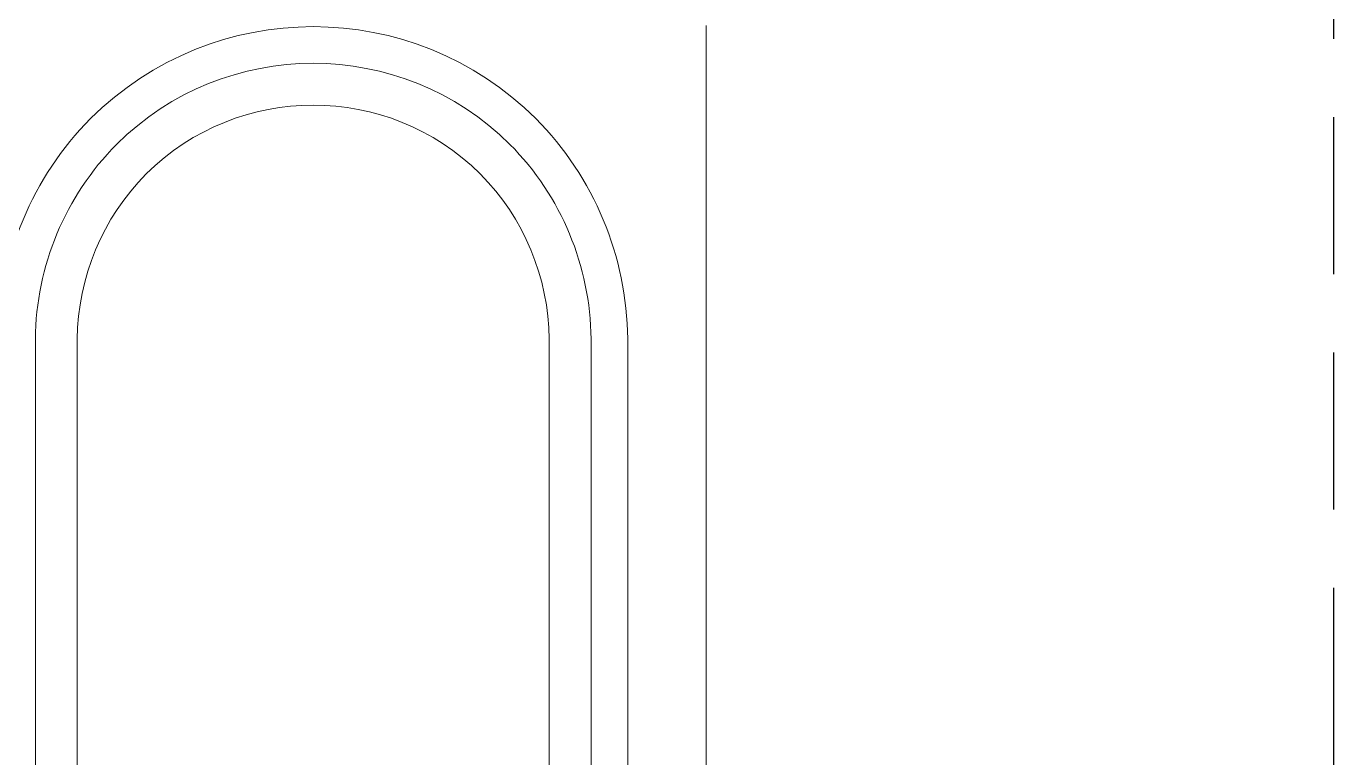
# Model space of a CAD drawing. Header units: millimetres. Extents: x -78046 to 260989, y -99288 to 158505.
# Drawn here: x 249422 to 251923, y 5726 to 7126 of the extents above; entities that cross this region are included whole.
import ezdxf

# ---------------------------------------------------------------- set-up
doc = ezdxf.new("R2010")
doc.units = ezdxf.units.MM
doc.header["$LTSCALE"] = 100
doc.linetypes.add('ACAD_ISO09W100', pattern=[45, 24, -3, 6, -3, 6, -3])
for name, color, linetype, lineweight in [('-HATCH', 8, 'Continuous', 5), ('-LINE1', 7, 'Continuous', 18), ('ranh gioi lo dat', 240, 'ACAD_ISO09W100', 30)]:
    doc.layers.add(name, color=color, linetype=linetype, lineweight=lineweight)

msp = doc.modelspace()

# ---------------------------------------------------------------- linework, layer by layer
at = {"layer": '-HATCH'}
msp.add_lwpolyline([(250502.4, 4666.7), (250502.4, 6527.3, 0.195062), (250347.2, 6899.4, 0.412389), (249594.7, 6899.4, 0.195064), (249439.4, 6527.3), (249439.4, 4666.7)], format="xyb", dxfattribs=at)
at = {"layer": '-LINE1', "color": 0, "lineweight": 20}
msp.add_line((250722.7, 7126.5), (250722.7, 4666.7), dxfattribs=at)
for points in [[(250572.4, 4666.7), (250572.4, 6527.7, 0.195294), (250396.8, 6948.8, 0.412755), (249545, 6948.8, 0.195295), (249369.4, 6527.7), (249369.4, 4666.7)], [(250422.4, 4666.7), (250422.4, 6526.9, 0.194728), (250290.5, 6842.9, 0.411832), (249651.4, 6842.9, 0.194729), (249519.4, 6526.9), (249519.4, 4666.7)]]:
    msp.add_lwpolyline(points, format="xyb", dxfattribs=at)
at = {"layer": 'ranh gioi lo dat', "ltscale": 0.5}
msp.add_line((251923.1, -1898.8), (251923.1, 19158.2), dxfattribs=at)

doc.saveas('drawing.dxf')
